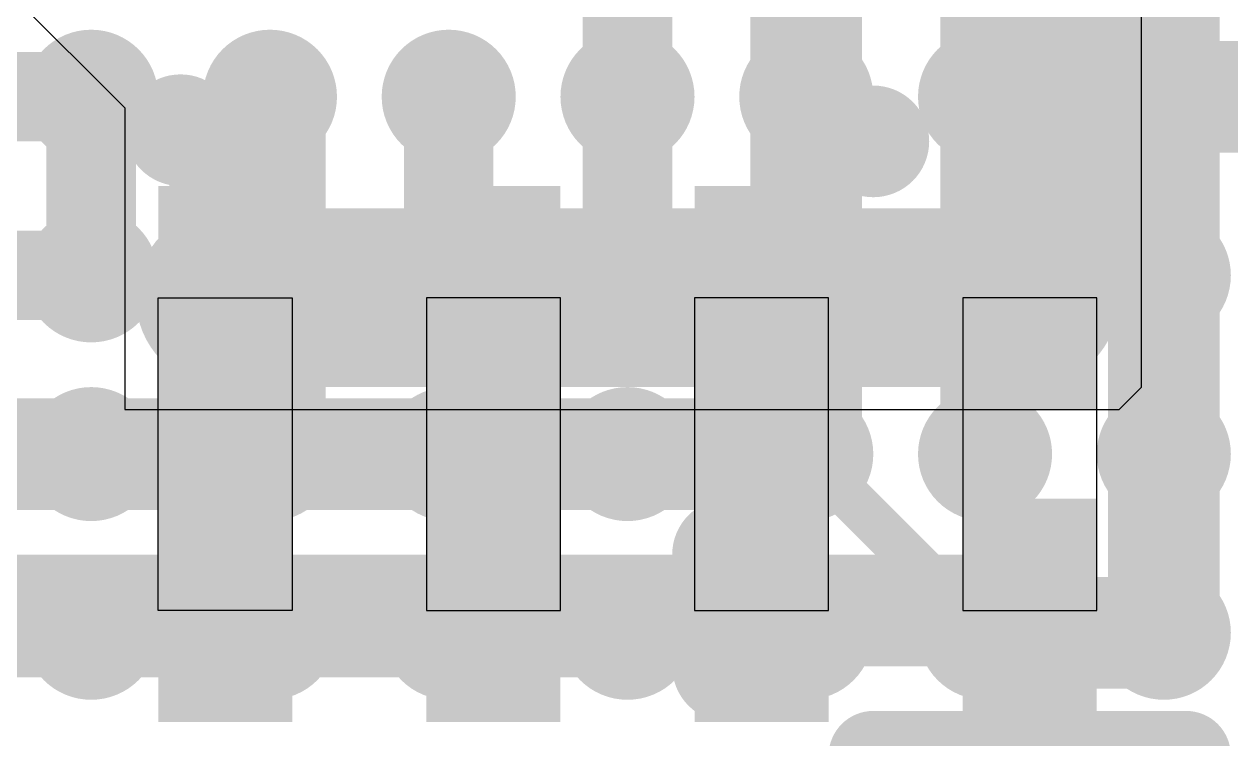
# Model space of a CAD drawing. Header units: millimetres. Extents: x 15 to 122, y 23 to 96.
# Drawn here: x 60.45 to 63.15, y 55.163 to 56.763 of the extents above; entities that cross this region are included whole.
import ezdxf

# ---------------------------------------------------------------- set-up
doc = ezdxf.new("R2010")
doc.units = ezdxf.units.MM
for name, color, linetype in [('Bottom Modules', 3, 'Continuous'), ('BottomLayer', 5, 'Continuous'), ('BottomOverlay', 54, 'Continuous'), ('BottomPaste', 16, 'Continuous'), ('TopLayer', 1, 'Continuous'), ('TopPaste', 8, 'Continuous'), ('TopSolder', 216, 'Continuous')]:
    doc.layers.add(name, color=color, linetype=linetype)

msp = doc.modelspace()

# ---------------------------------------------------------------- linework, layer by layer
at = {"layer": 'Bottom Modules'}
for points in [[(60.74999788, 55.44999832), (60.74999788, 56.14999946), (61.04999728, 56.14999946), (61.04999728, 55.44999832)], [(61.34999921999999, 56.14999946), (61.34999921999999, 55.44999832), (61.64999862, 55.44999832), (61.64999862, 56.14999946)], [(61.94999802, 56.14999946), (61.94999802, 55.44999832), (62.24999742, 55.44999832), (62.24999742, 56.14999946)], [(62.54999935999999, 56.14999946), (62.54999935999999, 55.44999832), (62.84999876, 55.44999832), (62.84999876, 56.14999946)]]:
    msp.add_lwpolyline(points, close=True, dxfattribs=at)
at = {"layer": 'BottomLayer'}
for p, q in [((62.95000109999999, 55.94999986), (62.95000109999999, 57.40000204)), ((60.30000132, 56.95000039999999), (60.67500183999999, 56.57499988)), ((60.67500183999999, 56.57499988), (60.67500183999999, 55.89999996)), ((62.9000012, 55.89999996), (62.95000109999999, 55.94999986)), ((60.67500183999999, 55.89999996), (62.9000012, 55.89999996))]:
    msp.add_line(p, q, dxfattribs=at)
for points, const_width in [([(62.70000414, 56.27500048), (62.70000414, 57.10000264)], 0.3999992), ([(60.89999758, 56.14999946), (60.89999758, 56.42500526)], 0.2499995), ([(60.89999758, 56.14999946), (61.49999892, 56.14999946)], 0.3999992), ([(61.50000146, 56.14999946), (62.09999772, 56.14999946)], 0.3999992), ([(62.10000025999999, 56.14999946), (62.69999906, 56.14999946)], 0.3999992), ([(60.29999878, 55.44999832), (60.89999758, 55.44999832)], 0.2499995), ([(60.89999758, 55.44999832), (61.49999892, 55.44999832)], 0.2499995), ([(61.49999892, 55.44999832), (62.09999772, 55.44999832)], 0.2499995), ([(62.09999772, 55.44999832), (62.69999906, 55.44999832)], 0.2499995), ([(62.69999906, 55.22500257999999), (62.69999906, 55.44999832)], 0.2499995)]:
    msp.add_lwpolyline(points, dxfattribs=dict(at, const_width=const_width))
for points, const_width in [([(60.73750107999999, 56.52499998, 1), (60.86249956, 56.52499998, 1)], 0.12499848), ([(62.28750051999999, 56.50000129999999, 1), (62.412499, 56.50000129999999, 1)], 0.12499848), ([(60.83749834, 56.42500526, 1), (60.96249682, 56.42500526, 1)], 0.12499848), ([(62.60000434, 56.27500048, 1), (62.80000394, 56.27500048, 1)], 0.1999996), ([(60.79999778, 56.14999946, 1), (60.99999738, 56.14999946, 1)], 0.1999996), ([(61.39999912, 56.14999946, 1), (61.59999871999999, 56.14999946, 1)], 0.1999996), ([(61.40000165999999, 56.14999946, 1), (61.60000126, 56.14999946, 1)], 0.1999996), ([(61.99999792, 56.14999946, 1), (62.19999752, 56.14999946, 1)], 0.1999996), ([(62.00000046, 56.14999946, 1), (62.20000005999999, 56.14999946, 1)], 0.1999996), ([(62.59999926, 56.14999946, 1), (62.79999886, 56.14999946, 1)], 0.1999996), ([(60.83749834, 56.14999946, 1), (60.96249682, 56.14999946, 1)], 0.12499848), ([(61.43750222, 56.02500097999999, 1), (61.56250069999999, 56.02500097999999, 1)], 0.12499848), ([(60.83750087999999, 55.57500187999999, 1), (60.96249936, 55.57500187999999, 1)], 0.12499848), ([(61.43750222, 55.57500187999999, 1), (61.56250069999999, 55.57500187999999, 1)], 0.12499848), ([(61.96250243999999, 55.57500187999999, 1), (62.08750092, 55.57500187999999, 1)], 0.12499848), ([(62.63742616, 55.4999398, 1), (62.76242464, 55.4999398, 1)], 0.12499848), ([(60.83749834, 55.44999832, 1), (60.96249682, 55.44999832, 1)], 0.12499848), ([(60.83749834, 55.44999832, 1), (60.96249682, 55.44999832, 1)], 0.12499848), ([(61.43749967999999, 55.44999832, 1), (61.56249816, 55.44999832, 1)], 0.12499848), ([(61.43749967999999, 55.44999832, 1), (61.56249816, 55.44999832, 1)], 0.12499848), ([(62.03749848, 55.44999832, 1), (62.16249696, 55.44999832, 1)], 0.12499848), ([(62.03749848, 55.44999832, 1), (62.16249696, 55.44999832, 1)], 0.12499848), ([(62.63749982, 55.44999832, 1), (62.7624983, 55.44999832, 1)], 0.12499848), ([(62.63749982, 55.44999832, 1), (62.7624983, 55.44999832, 1)], 0.12499848), ([(60.83750087999999, 55.32499984, 1), (60.96249936, 55.32499984, 1)], 0.12499848), ([(61.43750222, 55.32500237999999, 1), (61.56250069999999, 55.32500237999999, 1)], 0.12499848), ([(61.96250243999999, 55.32499984, 1), (62.08750092, 55.32499984, 1)], 0.12499848), ([(62.63749982, 55.22500257999999, 1), (62.7624983, 55.22500257999999, 1)], 0.12499848), ([(62.63749982, 55.22500257999999, 1), (62.7624983, 55.22500257999999, 1)], 0.12499848)]:
    msp.add_lwpolyline(points, format="xyb", close=True, dxfattribs=dict(at, const_width=const_width))
for points in [[(61.04999728, 56.39999896), (60.74999788, 56.39999896), (61.04999728, 55.89999996), (60.74999788, 55.89999996)], [(61.64999862, 56.39999896), (61.34999921999999, 56.39999896), (61.64999862, 55.89999996), (61.34999921999999, 55.89999996)], [(62.24999742, 56.39999896), (61.94999802, 56.39999896), (62.24999742, 55.89999996), (61.94999802, 55.89999996)], [(62.84999876, 56.39999896), (62.54999935999999, 56.39999896), (62.84999876, 55.89999996), (62.54999935999999, 55.89999996)], [(61.04999728, 55.69999782), (60.74999788, 55.69999782), (61.04999728, 55.19999882), (60.74999788, 55.19999882)], [(61.64999862, 55.69999782), (61.34999921999999, 55.69999782), (61.64999862, 55.19999882), (61.34999921999999, 55.19999882)], [(62.24999742, 55.69999782), (61.94999802, 55.69999782), (62.24999742, 55.19999882), (61.94999802, 55.19999882)], [(62.84999876, 55.69999782), (62.54999935999999, 55.69999782), (62.84999876, 55.19999882), (62.54999935999999, 55.19999882)]]:
    msp.add_solid(points, dxfattribs=at)
at = {"layer": 'BottomOverlay', "const_width": 0.1999996}
msp.add_lwpolyline([(62.34999976, 55.12506628), (63.05000089999999, 55.12506628)], dxfattribs=at)
at = {"layer": 'BottomOverlay', "const_width": 0.0999998}
for points in [[(62.29999986, 55.12506628, 1), (62.39999966, 55.12506628, 1)], [(63.000001, 55.12506628, 1), (63.1000008, 55.12506628, 1)]]:
    msp.add_lwpolyline(points, format="xyb", close=True, dxfattribs=at)
at = {"layer": 'BottomPaste'}
for points in [[(61.04999728, 56.39999896), (60.74999788, 56.39999896), (61.04999728, 55.89999996), (60.74999788, 55.89999996)], [(61.04999728, 56.39999896), (60.74999788, 56.39999896), (61.04999728, 55.89999996), (60.74999788, 55.89999996)], [(61.64999862, 56.39999896), (61.34999921999999, 56.39999896), (61.64999862, 55.89999996), (61.34999921999999, 55.89999996)], [(61.64999862, 56.39999896), (61.34999921999999, 56.39999896), (61.64999862, 55.89999996), (61.34999921999999, 55.89999996)], [(62.24999742, 56.39999896), (61.94999802, 56.39999896), (62.24999742, 55.89999996), (61.94999802, 55.89999996)], [(62.24999742, 56.39999896), (61.94999802, 56.39999896), (62.24999742, 55.89999996), (61.94999802, 55.89999996)], [(62.84999876, 56.39999896), (62.54999935999999, 56.39999896), (62.84999876, 55.89999996), (62.54999935999999, 55.89999996)], [(62.84999876, 56.39999896), (62.54999935999999, 56.39999896), (62.84999876, 55.89999996), (62.54999935999999, 55.89999996)], [(61.04999728, 55.69999782), (60.74999788, 55.69999782), (61.04999728, 55.19999882), (60.74999788, 55.19999882)], [(61.04999728, 55.69999782), (60.74999788, 55.69999782), (61.04999728, 55.19999882), (60.74999788, 55.19999882)], [(61.64999862, 55.69999782), (61.34999921999999, 55.69999782), (61.64999862, 55.19999882), (61.34999921999999, 55.19999882)], [(61.64999862, 55.69999782), (61.34999921999999, 55.69999782), (61.64999862, 55.19999882), (61.34999921999999, 55.19999882)], [(62.24999742, 55.69999782), (61.94999802, 55.69999782), (62.24999742, 55.19999882), (61.94999802, 55.19999882)], [(62.24999742, 55.69999782), (61.94999802, 55.69999782), (62.24999742, 55.19999882), (61.94999802, 55.19999882)], [(62.84999876, 55.69999782), (62.54999935999999, 55.69999782), (62.84999876, 55.19999882), (62.54999935999999, 55.19999882)], [(62.84999876, 55.69999782), (62.54999935999999, 55.69999782), (62.84999876, 55.19999882), (62.54999935999999, 55.19999882)]]:
    msp.add_solid(points, dxfattribs=at)
at = {"layer": 'TopLayer'}
for points, const_width in [([(62.20000005999999, 56.60000364), (62.20000005999999, 57.00000283999999)], 0.2499995), ([(63.000001, 56.60000364), (63.000001, 57.00000283999999)], 0.2499995), ([(61.80000086, 56.60000364), (61.80000086, 57.00000283999999)], 0.1999996), ([(62.59999926, 56.60000364), (62.59999926, 57.00000283999999)], 0.1999996), ([(60.99999991999999, 56.2000019), (60.99999991999999, 56.60000364)], 0.2499995), ([(62.20000005999999, 56.4500014), (62.20000005999999, 56.60000364)], 0.2499995), ([(63.000001, 56.60000364), (63.40000019999999, 56.60000364)], 0.2499995), ([(63.000001, 56.2000019), (63.000001, 56.60000364)], 0.2499995), ([(60.20000151999999, 56.60000364), (60.60000072, 56.60000364)], 0.1999996), ([(60.60000072, 56.2000019), (60.60000072, 56.6000011)], 0.1999996), ([(61.39999912, 56.2000019), (61.39999912, 56.60000364)], 0.1999996), ([(61.80000086, 56.2000019), (61.80000086, 56.60000364)], 0.1999996), ([(62.59999926, 56.2000019), (62.59999926, 56.60000364)], 0.1999996), ([(62.20000005999999, 56.2000019), (62.20000005999999, 56.4500014)], 0.2499995), ([(60.99999991999999, 55.8000027), (60.99999991999999, 56.2000019)], 0.2499995), ([(62.20000005999999, 55.8000027), (62.20000005999999, 56.2000019)], 0.2499995), ([(63.000001, 55.8000027), (63.000001, 56.2000019)], 0.2499995), ([(60.20000151999999, 56.2000019), (60.60000072, 56.2000019)], 0.1999996), ([(61.39999912, 56.2000019), (61.80000086, 56.2000019)], 0.1999996), ([(62.59999926, 55.8000027), (62.59999926, 56.2000019)], 0.1999996), ([(60.20000151999999, 55.8000027), (60.60000072, 55.8000027)], 0.2499995), ([(60.60000072, 55.8000027), (60.99999991999999, 55.8000027)], 0.2499995), ([(60.99999991999999, 55.8000027), (61.39999912, 55.8000027)], 0.2499995), ([(61.39999912, 55.8000027), (61.80000086, 55.8000027)], 0.2499995), ([(61.80000086, 55.8000027), (62.20000005999999, 55.8000027)], 0.2499995), ([(63.000001, 55.4000035), (63.000001, 55.8000027)], 0.2499995), ([(62.20000005999999, 55.8000027), (62.59999926, 55.4000035)], 0.0999998), ([(62.59999926, 55.4000035), (62.60000179999999, 55.40000096)], 0.2499995), ([(62.59999926, 55.4000035), (63.000001, 55.4000035)], 0.2499995), ([(60.20000151999999, 55.4000035), (60.60000072, 55.4000035)], 0.1999996), ([(60.60000072, 55.4000035), (60.99999991999999, 55.4000035)], 0.1999996), ([(60.99999991999999, 55.4000035), (61.39999912, 55.4000035)], 0.1999996), ([(61.39999912, 55.4000035), (61.80000086, 55.4000035)], 0.1999996), ([(61.80000086, 55.4000035), (62.20000005999999, 55.4000035)], 0.1999996)]:
    msp.add_lwpolyline(points, dxfattribs=dict(at, const_width=const_width))
for points, const_width in [([(60.52500214, 56.60000364, 1), (60.6749993, 56.60000364, 1)], 0.1499997), ([(60.92500133999999, 56.60000364, 1), (61.0749985, 56.60000364, 1)], 0.1499997), ([(61.32500054, 56.60000364, 1), (61.4749977, 56.60000364, 1)], 0.1499997), ([(61.72500228, 56.60000364, 1), (61.87499944, 56.60000364, 1)], 0.1499997), ([(62.12500147999999, 56.60000364, 1), (62.27499864, 56.60000364, 1)], 0.1499997), ([(62.52500068, 56.60000364, 1), (62.67499784, 56.60000364, 1)], 0.1499997), ([(62.92500242, 56.60000364, 1), (63.07499958, 56.60000364, 1)], 0.1499997), ([(60.93750068, 56.60000364, 1), (61.06249915999999, 56.60000364, 1)], 0.12499848), ([(60.93750068, 56.60000364, 1), (61.06249915999999, 56.60000364, 1)], 0.12499848), ([(62.13750082, 56.60000364, 1), (62.26249929999999, 56.60000364, 1)], 0.12499848), ([(62.13750082, 56.60000364, 1), (62.26249929999999, 56.60000364, 1)], 0.12499848), ([(62.53750002, 56.60000364, 1), (62.6624985, 56.60000364, 1)], 0.12499848), ([(62.93750176, 56.60000364, 1), (63.06250024, 56.60000364, 1)], 0.12499848), ([(62.93750176, 56.60000364, 1), (63.06250024, 56.60000364, 1)], 0.12499848), ([(62.93750176, 56.60000364, 1), (63.06250024, 56.60000364, 1)], 0.12499848), ([(62.93750176, 56.6000011, 1), (63.06250024, 56.6000011, 1)], 0.12499848), ([(60.55000081999999, 56.60000364, 1), (60.65000062, 56.60000364, 1)], 0.0999998), ([(60.55000081999999, 56.6000011, 1), (60.65000062, 56.6000011, 1)], 0.0999998), ([(61.34999921999999, 56.60000364, 1), (61.44999902, 56.60000364, 1)], 0.0999998), ([(61.75000095999999, 56.60000364, 1), (61.85000075999999, 56.60000364, 1)], 0.0999998), ([(61.75000095999999, 56.60000364, 1), (61.85000075999999, 56.60000364, 1)], 0.0999998), ([(62.54999935999999, 56.60000364, 1), (62.64999915999999, 56.60000364, 1)], 0.0999998), ([(62.54999935999999, 56.60000364, 1), (62.64999915999999, 56.60000364, 1)], 0.0999998), ([(62.13750082, 56.4500014, 1), (62.26249929999999, 56.4500014, 1)], 0.12499848), ([(62.13750082, 56.4500014, 1), (62.26249929999999, 56.4500014, 1)], 0.12499848), ([(62.13750082, 56.4500014, 1), (62.26249929999999, 56.4500014, 1)], 0.12499848), ([(60.52500214, 56.2000019, 1), (60.6749993, 56.2000019, 1)], 0.1499997), ([(60.92500133999999, 56.2000019, 1), (61.0749985, 56.2000019, 1)], 0.1499997), ([(61.32500054, 56.2000019, 1), (61.4749977, 56.2000019, 1)], 0.1499997), ([(61.72500228, 56.2000019, 1), (61.87499944, 56.2000019, 1)], 0.1499997), ([(62.12500147999999, 56.2000019, 1), (62.27499864, 56.2000019, 1)], 0.1499997), ([(62.52500068, 56.2000019, 1), (62.67499784, 56.2000019, 1)], 0.1499997), ([(62.92500242, 56.2000019, 1), (63.07499958, 56.2000019, 1)], 0.1499997), ([(60.93750068, 56.2000019, 1), (61.06249915999999, 56.2000019, 1)], 0.12499848), ([(60.93750068, 56.2000019, 1), (61.06249915999999, 56.2000019, 1)], 0.12499848), ([(60.93750068, 56.2000019, 1), (61.06249915999999, 56.2000019, 1)], 0.12499848), ([(62.13750082, 56.2000019, 1), (62.26249929999999, 56.2000019, 1)], 0.12499848), ([(62.13750082, 56.2000019, 1), (62.26249929999999, 56.2000019, 1)], 0.12499848), ([(62.13750082, 56.2000019, 1), (62.26249929999999, 56.2000019, 1)], 0.12499848), ([(62.53750002, 56.20000443999999, 1), (62.6624985, 56.20000443999999, 1)], 0.12499848), ([(62.93749922, 56.2000019, 1), (63.06249769999999, 56.2000019, 1)], 0.12499848), ([(62.93750176, 56.2000019, 1), (63.06250024, 56.2000019, 1)], 0.12499848), ([(62.93750176, 56.2000019, 1), (63.06250024, 56.2000019, 1)], 0.12499848), ([(60.55000081999999, 56.2000019, 1), (60.65000062, 56.2000019, 1)], 0.0999998), ([(60.55000081999999, 56.2000019, 1), (60.65000062, 56.2000019, 1)], 0.0999998), ([(61.34999921999999, 56.2000019, 1), (61.44999902, 56.2000019, 1)], 0.0999998), ([(61.34999921999999, 56.2000019, 1), (61.44999902, 56.2000019, 1)], 0.0999998), ([(61.75000095999999, 56.2000019, 1), (61.85000075999999, 56.2000019, 1)], 0.0999998), ([(61.75000095999999, 56.2000019, 1), (61.85000075999999, 56.2000019, 1)], 0.0999998), ([(62.54999935999999, 56.2000019, 1), (62.64999915999999, 56.2000019, 1)], 0.0999998), ([(62.54999935999999, 56.2000019, 1), (62.64999915999999, 56.2000019, 1)], 0.0999998), ([(60.52500214, 55.8000027, 1), (60.6749993, 55.8000027, 1)], 0.1499997), ([(60.92500133999999, 55.8000027, 1), (61.0749985, 55.8000027, 1)], 0.1499997), ([(61.32500054, 55.8000027, 1), (61.4749977, 55.8000027, 1)], 0.1499997), ([(61.72500228, 55.8000027, 1), (61.87499944, 55.8000027, 1)], 0.1499997), ([(62.12500147999999, 55.8000027, 1), (62.27499864, 55.8000027, 1)], 0.1499997), ([(62.52500068, 55.8000027, 1), (62.67499784, 55.8000027, 1)], 0.1499997), ([(62.92500242, 55.8000027, 1), (63.07499958, 55.8000027, 1)], 0.1499997), ([(60.53750148, 55.8000027, 1), (60.66249996, 55.8000027, 1)], 0.12499848), ([(60.53750148, 55.8000027, 1), (60.66249996, 55.8000027, 1)], 0.12499848), ([(60.53750148, 55.80000016, 1), (60.66249996, 55.80000016, 1)], 0.12499848), ([(60.93750068, 55.8000027, 1), (61.06249915999999, 55.8000027, 1)], 0.12499848), ([(60.93750068, 55.8000027, 1), (61.06249915999999, 55.8000027, 1)], 0.12499848), ([(60.93750068, 55.8000027, 1), (61.06249915999999, 55.8000027, 1)], 0.12499848), ([(60.93750068, 55.80000016, 1), (61.06249915999999, 55.80000016, 1)], 0.12499848), ([(61.33749988, 55.8000027, 1), (61.46249836, 55.8000027, 1)], 0.12499848), ([(61.33749988, 55.8000027, 1), (61.46249836, 55.8000027, 1)], 0.12499848), ([(61.33750242, 55.80000016, 1), (61.46250089999999, 55.80000016, 1)], 0.12499848), ([(61.73750162, 55.8000027, 1), (61.8625001, 55.8000027, 1)], 0.12499848), ([(61.73750162, 55.8000027, 1), (61.8625001, 55.8000027, 1)], 0.12499848), ([(61.73750162, 55.8000027, 1), (61.8625001, 55.8000027, 1)], 0.12499848), ([(62.13750082, 55.8000027, 1), (62.26249929999999, 55.8000027, 1)], 0.12499848), ([(62.13750082, 55.8000027, 1), (62.26249929999999, 55.8000027, 1)], 0.12499848), ([(62.13750082, 55.8000027, 1), (62.26249929999999, 55.8000027, 1)], 0.12499848), ([(62.53750002, 55.8000027, 1), (62.6624985, 55.8000027, 1)], 0.12499848), ([(62.93750176, 55.8000027, 1), (63.06250024, 55.8000027, 1)], 0.12499848), ([(62.93750176, 55.8000027, 1), (63.06250024, 55.8000027, 1)], 0.12499848), ([(62.93750176, 55.80000016, 1), (63.06250024, 55.80000016, 1)], 0.12499848), ([(62.54999935999999, 55.8000027, 1), (62.64999915999999, 55.8000027, 1)], 0.0999998), ([(62.17500138, 55.8000027, 1), (62.22499874, 55.8000027, 1)], 0.0499999), ([(60.52500214, 55.4000035, 1), (60.6749993, 55.4000035, 1)], 0.1499997), ([(60.92500133999999, 55.4000035, 1), (61.0749985, 55.4000035, 1)], 0.1499997), ([(61.32500054, 55.4000035, 1), (61.4749977, 55.4000035, 1)], 0.1499997), ([(61.72500228, 55.4000035, 1), (61.87499944, 55.4000035, 1)], 0.1499997), ([(62.12500147999999, 55.4000035, 1), (62.27499864, 55.4000035, 1)], 0.1499997), ([(62.52500068, 55.4000035, 1), (62.67499784, 55.4000035, 1)], 0.1499997), ([(62.92500242, 55.4000035, 1), (63.07499958, 55.4000035, 1)], 0.1499997), ([(60.93750068, 55.4000035, 1), (61.06249915999999, 55.4000035, 1)], 0.12499848), ([(61.73750162, 55.4000035, 1), (61.8625001, 55.4000035, 1)], 0.12499848), ([(62.53750002, 55.4000035, 1), (62.6624985, 55.4000035, 1)], 0.12499848), ([(62.53750002, 55.4000035, 1), (62.6624985, 55.4000035, 1)], 0.12499848), ([(62.53750255999999, 55.40000096, 1), (62.66250104, 55.40000096, 1)], 0.12499848), ([(62.53750255999999, 55.40000096, 1), (62.66250104, 55.40000096, 1)], 0.12499848), ([(62.93750176, 55.4000035, 1), (63.06250024, 55.4000035, 1)], 0.12499848), ([(62.93750176, 55.4000035, 1), (63.06250024, 55.4000035, 1)], 0.12499848), ([(62.93750176, 55.4000035, 1), (63.06250024, 55.4000035, 1)], 0.12499848), ([(60.55000081999999, 55.4000035, 1), (60.65000062, 55.4000035, 1)], 0.0999998), ([(60.55000081999999, 55.4000035, 1), (60.65000062, 55.4000035, 1)], 0.0999998), ([(60.95000002, 55.4000035, 1), (61.04999982, 55.4000035, 1)], 0.0999998), ([(60.95000002, 55.4000035, 1), (61.04999982, 55.4000035, 1)], 0.0999998), ([(61.34999921999999, 55.4000035, 1), (61.44999902, 55.4000035, 1)], 0.0999998), ([(61.34999921999999, 55.4000035, 1), (61.44999902, 55.4000035, 1)], 0.0999998), ([(61.75000095999999, 55.4000035, 1), (61.85000075999999, 55.4000035, 1)], 0.0999998), ([(61.75000095999999, 55.4000035, 1), (61.85000075999999, 55.4000035, 1)], 0.0999998), ([(62.15000016, 55.4000035, 1), (62.24999996, 55.4000035, 1)], 0.0999998), ([(62.57500057999999, 55.4000035, 1), (62.62499793999999, 55.4000035, 1)], 0.0499999)]:
    msp.add_lwpolyline(points, format="xyb", close=True, dxfattribs=dict(at, const_width=const_width))
at = {"layer": 'TopPaste', "const_width": 0.1499997}
for points in [[(60.52500214, 56.60000364, 1), (60.6749993, 56.60000364, 1)], [(60.52500214, 56.60000364, 1), (60.6749993, 56.60000364, 1)], [(60.92500133999999, 56.60000364, 1), (61.0749985, 56.60000364, 1)], [(60.92500133999999, 56.60000364, 1), (61.0749985, 56.60000364, 1)], [(61.32500054, 56.60000364, 1), (61.4749977, 56.60000364, 1)], [(61.32500054, 56.60000364, 1), (61.4749977, 56.60000364, 1)], [(61.72500228, 56.60000364, 1), (61.87499944, 56.60000364, 1)], [(61.72500228, 56.60000364, 1), (61.87499944, 56.60000364, 1)], [(62.12500147999999, 56.60000364, 1), (62.27499864, 56.60000364, 1)], [(62.12500147999999, 56.60000364, 1), (62.27499864, 56.60000364, 1)], [(62.52500068, 56.60000364, 1), (62.67499784, 56.60000364, 1)], [(62.52500068, 56.60000364, 1), (62.67499784, 56.60000364, 1)], [(62.92500242, 56.60000364, 1), (63.07499958, 56.60000364, 1)], [(62.92500242, 56.60000364, 1), (63.07499958, 56.60000364, 1)], [(60.52500214, 56.2000019, 1), (60.6749993, 56.2000019, 1)], [(60.52500214, 56.2000019, 1), (60.6749993, 56.2000019, 1)], [(60.92500133999999, 56.2000019, 1), (61.0749985, 56.2000019, 1)], [(60.92500133999999, 56.2000019, 1), (61.0749985, 56.2000019, 1)], [(61.32500054, 56.2000019, 1), (61.4749977, 56.2000019, 1)], [(61.32500054, 56.2000019, 1), (61.4749977, 56.2000019, 1)], [(61.72500228, 56.2000019, 1), (61.87499944, 56.2000019, 1)], [(61.72500228, 56.2000019, 1), (61.87499944, 56.2000019, 1)], [(62.12500147999999, 56.2000019, 1), (62.27499864, 56.2000019, 1)], [(62.12500147999999, 56.2000019, 1), (62.27499864, 56.2000019, 1)], [(62.52500068, 56.2000019, 1), (62.67499784, 56.2000019, 1)], [(62.52500068, 56.2000019, 1), (62.67499784, 56.2000019, 1)], [(62.92500242, 56.2000019, 1), (63.07499958, 56.2000019, 1)], [(62.92500242, 56.2000019, 1), (63.07499958, 56.2000019, 1)], [(60.52500214, 55.8000027, 1), (60.6749993, 55.8000027, 1)], [(60.52500214, 55.8000027, 1), (60.6749993, 55.8000027, 1)], [(60.92500133999999, 55.8000027, 1), (61.0749985, 55.8000027, 1)], [(60.92500133999999, 55.8000027, 1), (61.0749985, 55.8000027, 1)], [(61.32500054, 55.8000027, 1), (61.4749977, 55.8000027, 1)], [(61.32500054, 55.8000027, 1), (61.4749977, 55.8000027, 1)], [(61.72500228, 55.8000027, 1), (61.87499944, 55.8000027, 1)], [(61.72500228, 55.8000027, 1), (61.87499944, 55.8000027, 1)], [(62.12500147999999, 55.8000027, 1), (62.27499864, 55.8000027, 1)], [(62.12500147999999, 55.8000027, 1), (62.27499864, 55.8000027, 1)], [(62.52500068, 55.8000027, 1), (62.67499784, 55.8000027, 1)], [(62.52500068, 55.8000027, 1), (62.67499784, 55.8000027, 1)], [(62.92500242, 55.8000027, 1), (63.07499958, 55.8000027, 1)], [(62.92500242, 55.8000027, 1), (63.07499958, 55.8000027, 1)], [(60.52500214, 55.4000035, 1), (60.6749993, 55.4000035, 1)], [(60.52500214, 55.4000035, 1), (60.6749993, 55.4000035, 1)], [(60.92500133999999, 55.4000035, 1), (61.0749985, 55.4000035, 1)], [(60.92500133999999, 55.4000035, 1), (61.0749985, 55.4000035, 1)], [(61.32500054, 55.4000035, 1), (61.4749977, 55.4000035, 1)], [(61.32500054, 55.4000035, 1), (61.4749977, 55.4000035, 1)], [(61.72500228, 55.4000035, 1), (61.87499944, 55.4000035, 1)], [(61.72500228, 55.4000035, 1), (61.87499944, 55.4000035, 1)], [(62.12500147999999, 55.4000035, 1), (62.27499864, 55.4000035, 1)], [(62.12500147999999, 55.4000035, 1), (62.27499864, 55.4000035, 1)], [(62.52500068, 55.4000035, 1), (62.67499784, 55.4000035, 1)], [(62.52500068, 55.4000035, 1), (62.67499784, 55.4000035, 1)], [(62.92500242, 55.4000035, 1), (63.07499958, 55.4000035, 1)], [(62.92500242, 55.4000035, 1), (63.07499958, 55.4000035, 1)]]:
    msp.add_lwpolyline(points, format="xyb", close=True, dxfattribs=at)
at = {"layer": 'TopSolder', "const_width": 0.10999978}
for points in [[(60.5450021, 56.60000364, 1), (60.65499934, 56.60000364, 1)], [(60.5450021, 56.60000364, 1), (60.65499934, 56.60000364, 1)], [(60.94500129999999, 56.60000364, 1), (61.05499854, 56.60000364, 1)], [(60.94500129999999, 56.60000364, 1), (61.05499854, 56.60000364, 1)], [(61.3450005, 56.60000364, 1), (61.45499774, 56.60000364, 1)], [(61.3450005, 56.60000364, 1), (61.45499774, 56.60000364, 1)], [(61.74500224, 56.60000364, 1), (61.85499948, 56.60000364, 1)], [(61.74500224, 56.60000364, 1), (61.85499948, 56.60000364, 1)], [(62.14500143999999, 56.60000364, 1), (62.25499868, 56.60000364, 1)], [(62.14500143999999, 56.60000364, 1), (62.25499868, 56.60000364, 1)], [(62.54500064, 56.60000364, 1), (62.65499788, 56.60000364, 1)], [(62.54500064, 56.60000364, 1), (62.65499788, 56.60000364, 1)], [(62.94500238, 56.60000364, 1), (63.05499962, 56.60000364, 1)], [(62.94500238, 56.60000364, 1), (63.05499962, 56.60000364, 1)], [(60.5450021, 56.2000019, 1), (60.65499934, 56.2000019, 1)], [(60.5450021, 56.2000019, 1), (60.65499934, 56.2000019, 1)], [(60.94500129999999, 56.2000019, 1), (61.05499854, 56.2000019, 1)], [(60.94500129999999, 56.2000019, 1), (61.05499854, 56.2000019, 1)], [(61.3450005, 56.2000019, 1), (61.45499774, 56.2000019, 1)], [(61.3450005, 56.2000019, 1), (61.45499774, 56.2000019, 1)], [(61.74500224, 56.2000019, 1), (61.85499948, 56.2000019, 1)], [(61.74500224, 56.2000019, 1), (61.85499948, 56.2000019, 1)], [(62.14500143999999, 56.2000019, 1), (62.25499868, 56.2000019, 1)], [(62.14500143999999, 56.2000019, 1), (62.25499868, 56.2000019, 1)], [(62.54500064, 56.2000019, 1), (62.65499788, 56.2000019, 1)], [(62.54500064, 56.2000019, 1), (62.65499788, 56.2000019, 1)], [(62.94500238, 56.2000019, 1), (63.05499962, 56.2000019, 1)], [(62.94500238, 56.2000019, 1), (63.05499962, 56.2000019, 1)], [(60.5450021, 55.8000027, 1), (60.65499934, 55.8000027, 1)], [(60.5450021, 55.8000027, 1), (60.65499934, 55.8000027, 1)], [(60.94500129999999, 55.8000027, 1), (61.05499854, 55.8000027, 1)], [(60.94500129999999, 55.8000027, 1), (61.05499854, 55.8000027, 1)], [(61.3450005, 55.8000027, 1), (61.45499774, 55.8000027, 1)], [(61.3450005, 55.8000027, 1), (61.45499774, 55.8000027, 1)], [(61.74500224, 55.8000027, 1), (61.85499948, 55.8000027, 1)], [(61.74500224, 55.8000027, 1), (61.85499948, 55.8000027, 1)], [(62.14500143999999, 55.8000027, 1), (62.25499868, 55.8000027, 1)], [(62.14500143999999, 55.8000027, 1), (62.25499868, 55.8000027, 1)], [(62.54500064, 55.8000027, 1), (62.65499788, 55.8000027, 1)], [(62.54500064, 55.8000027, 1), (62.65499788, 55.8000027, 1)], [(62.94500238, 55.8000027, 1), (63.05499962, 55.8000027, 1)], [(62.94500238, 55.8000027, 1), (63.05499962, 55.8000027, 1)], [(60.5450021, 55.4000035, 1), (60.65499934, 55.4000035, 1)], [(60.5450021, 55.4000035, 1), (60.65499934, 55.4000035, 1)], [(60.94500129999999, 55.4000035, 1), (61.05499854, 55.4000035, 1)], [(60.94500129999999, 55.4000035, 1), (61.05499854, 55.4000035, 1)], [(61.3450005, 55.4000035, 1), (61.45499774, 55.4000035, 1)], [(61.3450005, 55.4000035, 1), (61.45499774, 55.4000035, 1)], [(61.74500224, 55.4000035, 1), (61.85499948, 55.4000035, 1)], [(61.74500224, 55.4000035, 1), (61.85499948, 55.4000035, 1)], [(62.14500143999999, 55.4000035, 1), (62.25499868, 55.4000035, 1)], [(62.14500143999999, 55.4000035, 1), (62.25499868, 55.4000035, 1)], [(62.54500064, 55.4000035, 1), (62.65499788, 55.4000035, 1)], [(62.54500064, 55.4000035, 1), (62.65499788, 55.4000035, 1)], [(62.94500238, 55.4000035, 1), (63.05499962, 55.4000035, 1)], [(62.94500238, 55.4000035, 1), (63.05499962, 55.4000035, 1)]]:
    msp.add_lwpolyline(points, format="xyb", close=True, dxfattribs=at)

doc.saveas('drawing.dxf')
